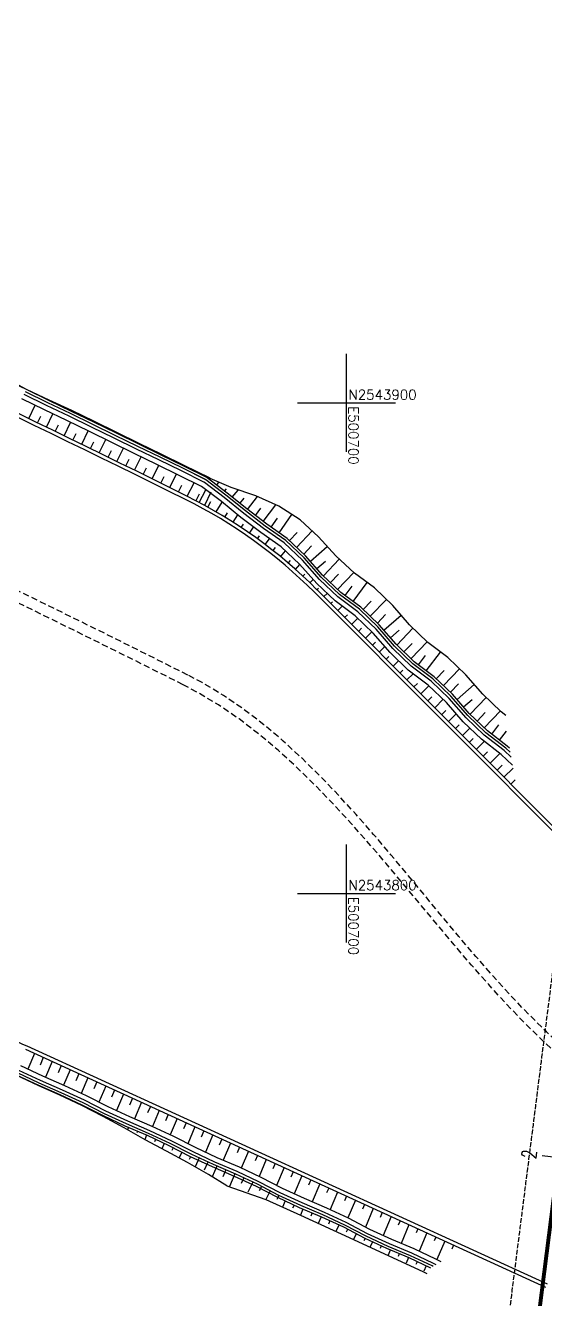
# Model space of a CAD drawing. Header units: inches. Extents: x 499362 to 502582, y 2541888 to 2545349.
# Drawn here: x 500634.5 to 500740.6, y 2543717.2 to 2543977 of the extents above; entities that cross this region are included whole.
import ezdxf
from ezdxf.enums import TextEntityAlignment as Align

# ---------------------------------------------------------------- set-up
doc = ezdxf.new("R2010")
doc.units = ezdxf.units.IN
doc.linetypes.add('DASHED', pattern=[19.05, 12.7, -6.35])
doc.linetypes.add('SuiDao_XUXIAN', pattern=[1.3, 1, -0.3])
for name, color, linetype in [('0-段落划分', 2, 'Continuous'), ('circle', 3, 'Continuous'), ('station', 6, 'Continuous'), ('zhix', 7, 'Continuous'), ('坐标网', 2, 'Continuous'), ('隧道', 6, 'Continuous')]:
    doc.layers.add(name, color=color, linetype=linetype)
doc.styles.add('GTF_XW', font='simplex1.shx', dxfattribs={"width": 0.7, "bigfont": 'hztxt.shx'})

# ---------------------------------------------------------------- blocks, each defined once
blk = doc.blocks.new('A$C3A006F90')
at = {"layer": '0-段落划分', "color": 2, "linetype": 'Continuous'}
for p, q in [((500634.69, 2543902.71), (500634.7, 2543902.74)), ((500635.04, 2543902.54), (500635.06, 2543902.57)), ((500636.84, 2543901.67), (500636.88, 2543901.75)), ((500635.17, 2543896.8), (500636.48, 2543899.52)), ((500638.65, 2543900.8), (500638.67, 2543900.85)), ((500640.45, 2543899.94), (500640.5, 2543900.04)), ((500642.25, 2543899.07), (500642.28, 2543899.13)), ((500644.05, 2543898.2), (500644.12, 2543898.34)), ((500636.97, 2543895.93), (500637.63, 2543897.29)), ((500638.77, 2543895.06), (500640.09, 2543897.78)), ((500642.37, 2543893.32), (500643.69, 2543896.04)), ((500645.85, 2543897.32), (500645.89, 2543897.4)), ((500647.65, 2543896.45), (500647.73, 2543896.62)), ((500640.57, 2543894.19), (500641.23, 2543895.55)), ((500644.17, 2543892.44), (500644.83, 2543893.8)), ((500645.97, 2543891.57), (500647.29, 2543894.29)), ((500649.45, 2543895.58), (500649.49, 2543895.66)), ((500651.24, 2543894.7), (500651.33, 2543894.88)), ((500653.04, 2543893.82), (500653.09, 2543893.91)), ((500653.4, 2543893.65), (500653.44, 2543893.74)), ((500647.76, 2543890.69), (500648.43, 2543892.05)), ((500649.56, 2543889.81), (500650.89, 2543892.53)), ((500653.15, 2543888.05), (500654.49, 2543890.78)), ((500655.2, 2543892.77), (500655.28, 2543892.95)), ((500656.99, 2543891.9), (500657.04, 2543891.99)), ((500658.79, 2543891.02), (500658.87, 2543891.19)), ((500651.36, 2543888.93), (500652.02, 2543890.29)), ((500654.95, 2543887.17), (500655.62, 2543888.54)), ((500656.74, 2543886.29), (500658.09, 2543889.03)), ((500660.59, 2543890.15), (500660.63, 2543890.23)), ((500662.39, 2543889.28), (500662.47, 2543889.43)), ((500664.19, 2543888.4), (500664.22, 2543888.47)), ((500658.54, 2543885.4), (500659.22, 2543886.78)), ((500660.33, 2543884.52), (500661.69, 2543887.28)), ((500663.92, 2543882.75), (500665.29, 2543885.52)), ((500665.98, 2543887.52), (500666.06, 2543887.66)), ((500667.78, 2543886.63), (500667.81, 2543886.71)), ((500669.57, 2543885.74), (500669.64, 2543885.89)), ((500662.12, 2543883.63), (500662.81, 2543885.02)), ((500665.71, 2543881.86), (500666.4, 2543883.25)), ((500667.5, 2543880.97), (500668.88, 2543883.74)), ((500671.36, 2543884.86), (500671.4, 2543884.93)), ((500671.73, 2543884.65), (500671.79, 2543884.76)), ((500673.54, 2543883.25), (500673.97, 2543883.83)), ((500669.29, 2543880.08), (500669.98, 2543881.46)), ((500669.94, 2543879.72), (500671.31, 2543882.3)), ((500671.08, 2543879.19), (500672.41, 2543881.86)), ((500675.13, 2543882.04), (500675.49, 2543882.51)), ((500676.69, 2543880.8), (500677.88, 2543882.25)), ((500678.25, 2543879.53), (500679.08, 2543880.56)), ((500679.8, 2543878.28), (500681.82, 2543880.92)), ((500671.7, 2543878.76), (500672.33, 2543879.9)), ((500673.43, 2543877.77), (500674.61, 2543879.79)), ((500675.15, 2543876.74), (500675.68, 2543877.62)), ((500681.39, 2543877.06), (500682.54, 2543878.57)), ((500682.98, 2543875.85), (500685.56, 2543879.23)), ((500676.85, 2543875.68), (500677.81, 2543877.19)), ((500678.52, 2543874.59), (500678.97, 2543875.26)), ((500684.6, 2543874.67), (500685.88, 2543876.5)), ((500686.23, 2543873.52), (500688.85, 2543877.25)), ((500680.17, 2543873.47), (500681.03, 2543874.7)), ((500681.81, 2543872.31), (500682.23, 2543872.89)), ((500688.34, 2543871.93), (500689.92, 2543873.6)), ((500689.8, 2543870.56), (500692.96, 2543873.92)), ((500683.41, 2543871.12), (500684.31, 2543872.3)), ((500685, 2543869.9), (500685.48, 2543870.52)), ((500686.55, 2543868.64), (500687.53, 2543869.84)), ((500691.25, 2543869.19), (500692.84, 2543870.87)), ((500692.61, 2543867.72), (500696.05, 2543870.76)), ((500688.09, 2543867.36), (500688.55, 2543867.9)), ((500693.94, 2543866.22), (500695.67, 2543867.75)), ((500695.28, 2543864.74), (500698.52, 2543868.16)), ((500689.6, 2543866.04), (500690.49, 2543867.05)), ((500691.08, 2543864.7), (500691.46, 2543865.11)), ((500696.73, 2543863.36), (500698.36, 2543865.08)), ((500698.18, 2543861.99), (500701.45, 2543865.44)), ((500692.53, 2543863.33), (500693.18, 2543864)), ((500693.96, 2543861.93), (500694.27, 2543862.23)), ((500693.96, 2543861.93), (500694.27, 2543862.23)), ((500699.72, 2543860.72), (500701.15, 2543862.64)), ((500701.33, 2543859.52), (500704.19, 2543863.39)), ((500695.37, 2543860.51), (500696.03, 2543861.17)), ((500696.78, 2543859.09), (500697.13, 2543859.44)), ((500703.39, 2543857.89), (500705.04, 2543859.61)), ((500704.84, 2543856.51), (500708.12, 2543859.95)), ((500698.2, 2543857.68), (500699.09, 2543858.57)), ((500699.61, 2543856.26), (500700.16, 2543856.81)), ((500706.28, 2543855.13), (500707.92, 2543856.84)), ((500701.02, 2543854.85), (500702.27, 2543856.09)), ((500707.63, 2543853.65), (500711.15, 2543856.7)), ((500702.43, 2543853.43), (500703.07, 2543854.07)), ((500703.85, 2543852.02), (500705.16, 2543853.33)), ((500708.94, 2543852.14), (500710.7, 2543853.66)), ((500710.26, 2543850.64), (500713.55, 2543854.05)), ((500705.26, 2543850.6), (500705.88, 2543851.22)), ((500706.67, 2543849.18), (500707.82, 2543850.33)), ((500711.71, 2543849.26), (500713.35, 2543850.96)), ((500713.15, 2543847.87), (500716.42, 2543851.28)), ((500716.27, 2543845.38), (500719.14, 2543849.2)), ((500708.08, 2543847.77), (500708.62, 2543848.3)), ((500709.5, 2543846.35), (500710.59, 2543847.45)), ((500714.67, 2543846.58), (500716.11, 2543848.49)), ((500710.91, 2543844.94), (500711.47, 2543845.5)), ((500712.32, 2543843.52), (500713.58, 2543844.78)), ((500718.3, 2543843.77), (500719.94, 2543845.48)), ((500719.75, 2543842.39), (500723.02, 2543845.81)), ((500713.74, 2543842.11), (500714.47, 2543842.83)), ((500715.15, 2543840.69), (500716.8, 2543842.33)), ((500721.19, 2543841), (500722.83, 2543842.71)), ((500722.54, 2543839.53), (500726.06, 2543842.6)), ((500716.56, 2543839.27), (500717.4, 2543840.11)), ((500717.97, 2543837.86), (500719.69, 2543839.57)), ((500723.86, 2543838.03), (500725.62, 2543839.56)), ((500725.19, 2543836.53), (500728.48, 2543839.96)), ((500719.39, 2543836.44), (500720.23, 2543837.28)), ((500720.8, 2543835.03), (500722.38, 2543836.61)), ((500726.63, 2543835.15), (500728.28, 2543836.86)), ((500728.07, 2543833.76), (500731.38, 2543837.19)), ((500722.21, 2543833.61), (500722.96, 2543834.36)), ((500723.62, 2543832.2), (500725.13, 2543833.7)), ((500729.6, 2543832.47), (500731.05, 2543834.38)), ((500725.04, 2543830.78), (500725.81, 2543831.55)), ((500726.45, 2543829.36), (500728.08, 2543830.99)), ((500731.19, 2543831.26), (500732.59, 2543833.11)), ((500727.86, 2543827.95), (500728.77, 2543828.86)), ((500729.28, 2543826.53), (500731.29, 2543828.54)), ((500730.69, 2543825.12), (500731.73, 2543826.15)), ((500732.1, 2543823.7), (500733.97, 2543825.56)), ((500733.51, 2543822.29), (500734.4, 2543823.17)), ((500636.32, 2543767.38), (500634.95, 2543764.18)), ((500638.14, 2543766.55), (500637.47, 2543764.99)), ((500639.95, 2543765.72), (500638.59, 2543762.51)), ((500641.77, 2543764.88), (500641.14, 2543763.39)), ((500643.59, 2543764.05), (500642.25, 2543760.91)), ((500645.41, 2543763.22), (500644.8, 2543761.78)), ((500647.23, 2543762.39), (500645.88, 2543759.22)), ((500649.05, 2543761.56), (500648.45, 2543760.14)), ((500650.87, 2543760.72), (500649.48, 2543757.45)), ((500652.69, 2543759.89), (500652.08, 2543758.46)), ((500654.51, 2543759.06), (500653.08, 2543755.71)), ((500656.33, 2543758.23), (500655.73, 2543756.83)), ((500658.15, 2543757.4), (500656.72, 2543754.05)), ((500659.97, 2543756.56), (500659.4, 2543755.24)), ((500661.79, 2543755.73), (500660.39, 2543752.45)), ((500651.89, 2543753.95), (500651.79, 2543753.75)), ((500653.7, 2543753.1), (500653.63, 2543752.95)), ((500663.61, 2543754.9), (500663.07, 2543753.63)), ((500665.43, 2543754.07), (500664.01, 2543750.76)), ((500667.25, 2543753.24), (500666.71, 2543751.98)), ((500655.52, 2543752.28), (500655.32, 2543751.82)), ((500657.36, 2543751.48), (500657.22, 2543751.16)), ((500659.19, 2543750.69), (500658.83, 2543749.84)), ((500669.07, 2543752.4), (500667.6, 2543748.97)), ((500670.89, 2543751.57), (500670.34, 2543750.29)), ((500672.71, 2543750.74), (500671.21, 2543747.22)), ((500661.01, 2543749.85), (500660.79, 2543749.37)), ((500662.82, 2543749), (500662.32, 2543747.93)), ((500664.62, 2543748.13), (500664.33, 2543747.57)), ((500674.52, 2543749.91), (500673.99, 2543748.66)), ((500676.34, 2543749.08), (500674.85, 2543745.58)), ((500678.16, 2543748.24), (500677.67, 2543747.08)), ((500666.4, 2543747.22), (500665.82, 2543746.07)), ((500668.18, 2543746.31), (500667.89, 2543745.73)), ((500669.91, 2543746.06), (500669.08, 2543744.28)), ((500671.72, 2543745.22), (500670.97, 2543743.59)), ((500679.98, 2543747.41), (500678.52, 2543743.99)), ((500681.8, 2543746.58), (500681.33, 2543745.47)), ((500683.62, 2543745.75), (500682.15, 2543742.29)), ((500673.55, 2543744.4), (500672.6, 2543742.2)), ((500675.38, 2543743.61), (500674.78, 2543742.2)), ((500677.22, 2543742.82), (500676.1, 2543740.21)), ((500685.44, 2543744.92), (500684.97, 2543743.81)), ((500687.26, 2543744.08), (500685.72, 2543740.47)), ((500689.08, 2543743.25), (500688.6, 2543742.12)), ((500679.04, 2543741.98), (500678.49, 2543740.82)), ((500680.85, 2543741.14), (500679.89, 2543739.08)), ((500682.65, 2543740.26), (500682.17, 2543739.34)), ((500690.9, 2543742.42), (500689.33, 2543738.74)), ((500692.72, 2543741.59), (500692.25, 2543740.5)), ((500694.54, 2543740.76), (500692.98, 2543737.11)), ((500696.36, 2543739.92), (500695.93, 2543738.93)), ((500684.42, 2543739.34), (500683.51, 2543737.58)), ((500686.2, 2543738.43), (500685.77, 2543737.59)), ((500687.47, 2543737.29), (500686.9, 2543736.05)), ((500698.18, 2543739.09), (500696.65, 2543735.52)), ((500700, 2543738.26), (500699.59, 2543737.31)), ((500701.82, 2543737.43), (500700.28, 2543733.83)), ((500689.29, 2543736.45), (500689, 2543735.84)), ((500691.11, 2543735.63), (500690.58, 2543734.38)), ((500692.95, 2543734.85), (500692.68, 2543734.2)), ((500703.64, 2543736.6), (500703.23, 2543735.64)), ((500705.45, 2543735.76), (500703.84, 2543731.98)), ((500707.27, 2543734.93), (500706.86, 2543733.95)), ((500694.79, 2543734.07), (500694.22, 2543732.72)), ((500696.61, 2543733.23), (500696.3, 2543732.57)), ((500698.42, 2543732.38), (500697.82, 2543731.09)), ((500709.09, 2543734.1), (500707.45, 2543730.25)), ((500710.91, 2543733.27), (500710.51, 2543732.33)), ((500712.73, 2543732.44), (500711.11, 2543728.64)), ((500700.21, 2543731.5), (500699.9, 2543730.9)), ((500701.99, 2543730.58), (500701.41, 2543729.46)), ((500703.76, 2543729.65), (500703.5, 2543729.14)), ((500714.55, 2543731.6), (500714.2, 2543730.77)), ((500716.37, 2543730.77), (500714.78, 2543727.05)), ((500718.19, 2543729.94), (500717.86, 2543729.15)), ((500705.28, 2543728.95), (500704.8, 2543727.92)), ((500707.09, 2543728.11), (500706.86, 2543727.6)), ((500708.92, 2543727.29), (500708.48, 2543726.25)), ((500720.01, 2543729.11), (500718.41, 2543725.35)), ((500721.83, 2543728.28), (500721.49, 2543727.47)), ((500710.76, 2543726.52), (500710.53, 2543725.97)), ((500712.61, 2543725.75), (500712.13, 2543724.6)), ((500714.42, 2543724.91), (500714.16, 2543724.35)), ((500716.24, 2543724.06), (500715.73, 2543722.97))]:
    blk.add_line(p, q, dxfattribs=at)
at = {"layer": '0-段落划分', "color": 2}
for p, q in [((500693.43, 2543861.4), (500764.21, 2543790.47)), ((500693.96, 2543861.93), (500764.74, 2543791)), ((500634.79, 2543768.9), (500740.95, 2543720.36)), ((500634.5, 2543768.21), (500740.59, 2543719.7))]:
    blk.add_line(p, q, dxfattribs=at)
at = {"layer": '0-段落划分', "color": 2, "linetype": 'Continuous', "flags": 128}
for points in [[(500634.72, 2543902.77), (500630.23, 2543905.21), (500626.19, 2543908.58), (500622.5, 2543912.69), (500618.44, 2543916.05), (500618.44, 2543916.05)], [(500634.69, 2543902.71), (500630.09, 2543904.92), (500625.5, 2543907.14), (500620.91, 2543909.36), (500616.32, 2543911.57), (500616.32, 2543911.57)], [(500652.56, 2543892.83), (500647.98, 2543895.07), (500643.39, 2543897.29), (500638.8, 2543899.51), (500634.21, 2543901.72), (500634.21, 2543901.72)], [(500652.56, 2543892.83), (500647.98, 2543895.07), (500643.39, 2543897.29), (500638.8, 2543899.51), (500634.21, 2543901.72), (500634.21, 2543901.72)], [(500652.82, 2543893.37), (500648.24, 2543895.61), (500643.65, 2543897.83), (500639.06, 2543900.05), (500634.47, 2543902.26), (500634.47, 2543902.26)], [(500652.82, 2543893.37), (500648.24, 2543895.61), (500643.65, 2543897.83), (500639.06, 2543900.05), (500634.47, 2543902.26), (500634.47, 2543902.26)], [(500653.04, 2543893.82), (500648.46, 2543896.06), (500643.87, 2543898.28), (500639.28, 2543900.5), (500634.69, 2543902.71), (500634.69, 2543902.71)], [(500653.13, 2543894), (500648.55, 2543896.23), (500643.94, 2543898.43), (500639.33, 2543900.59), (500634.72, 2543902.77), (500634.72, 2543902.77)], [(500652.12, 2543891.93), (500647.54, 2543894.17), (500642.96, 2543896.39), (500638.37, 2543898.61), (500633.78, 2543900.82), (500633.78, 2543900.82)], [(500671.14, 2543884.41), (500666.57, 2543886.67), (500661.99, 2543888.92), (500657.41, 2543891.14), (500652.82, 2543893.37), (500652.82, 2543893.37)], [(500670.43, 2543882.98), (500665.86, 2543885.24), (500661.28, 2543887.48), (500656.7, 2543889.71), (500652.12, 2543891.93), (500652.12, 2543891.93)], [(500670.87, 2543883.87), (500666.3, 2543886.13), (500661.73, 2543888.38), (500657.14, 2543890.6), (500652.56, 2543892.83), (500652.56, 2543892.83)], [(500686.68, 2543870.64), (500682.51, 2543873.57), (500678.46, 2543876.67), (500674.49, 2543879.89), (500670.43, 2543882.98), (500670.43, 2543882.98)], [(500705.69, 2543862.28), (500701.59, 2543865.31), (500697.81, 2543868.82), (500694.29, 2543872.69), (500690.5, 2543876.19), (500690.5, 2543876.19)], [(500702.93, 2543858.33), (500698.84, 2543861.37), (500695.1, 2543864.91), (500691.62, 2543868.84), (500687.87, 2543872.37), (500687.87, 2543872.37)], [(500701.73, 2543856.61), (500697.64, 2543859.64), (500693.9, 2543863.18), (500690.43, 2543867.11), (500686.68, 2543870.64), (500686.68, 2543870.64)], [(500702.3, 2543857.43), (500698.21, 2543860.46), (500694.47, 2543864), (500691, 2543867.93), (500687.24, 2543871.46), (500687.24, 2543871.46)], [(500702.3, 2543857.43), (500698.21, 2543860.46), (500694.47, 2543864), (500691, 2543867.93), (500687.24, 2543871.46), (500687.24, 2543871.46)], [(500702.65, 2543857.92), (500698.56, 2543860.96), (500694.81, 2543864.5), (500691.34, 2543868.43), (500687.58, 2543871.96), (500687.58, 2543871.96)], [(500702.65, 2543857.92), (500698.56, 2543860.96), (500694.81, 2543864.5), (500691.34, 2543868.43), (500687.58, 2543871.96), (500687.58, 2543871.96)], [(500720.63, 2543848.08), (500716.56, 2543851.15), (500712.85, 2543854.73), (500709.42, 2543858.71), (500705.69, 2543862.28), (500705.69, 2543862.28)], [(500717.24, 2543843.28), (500713.17, 2543846.34), (500709.46, 2543849.91), (500706.03, 2543853.87), (500702.3, 2543857.43), (500702.3, 2543857.43)], [(500717.24, 2543843.28), (500713.17, 2543846.34), (500709.46, 2543849.91), (500706.03, 2543853.87), (500702.3, 2543857.43), (500702.3, 2543857.43)], [(500717.58, 2543843.77), (500713.52, 2543846.83), (500709.81, 2543850.4), (500706.37, 2543854.36), (500702.65, 2543857.92), (500702.65, 2543857.92)], [(500717.58, 2543843.77), (500713.52, 2543846.83), (500709.81, 2543850.4), (500706.37, 2543854.36), (500702.65, 2543857.92), (500702.65, 2543857.92)], [(500717.87, 2543844.18), (500713.8, 2543847.24), (500710.09, 2543850.81), (500706.66, 2543854.77), (500702.93, 2543858.33), (500702.93, 2543858.33)], [(500716.66, 2543842.47), (500712.59, 2543845.52), (500708.89, 2543849.09), (500705.45, 2543853.05), (500701.73, 2543856.61), (500701.73, 2543856.61)], [(500732.52, 2543836.29), (500731.53, 2543837.04), (500727.82, 2543840.6), (500724.36, 2543844.53), (500720.63, 2543848.08), (500720.63, 2543848.08)], [(500732.49, 2543829.64), (500728.44, 2543832.72), (500724.74, 2543836.28), (500721.3, 2543840.22), (500717.58, 2543843.77), (500717.58, 2543843.77)], [(500732.49, 2543829.64), (500728.44, 2543832.72), (500724.74, 2543836.28), (500721.3, 2543840.22), (500717.58, 2543843.77), (500717.58, 2543843.77)], [(500732.78, 2543830.05), (500728.73, 2543833.13), (500725.03, 2543836.69), (500721.59, 2543840.63), (500717.87, 2543844.18), (500717.87, 2543844.18)], [(500731.56, 2543828.34), (500727.51, 2543831.42), (500723.81, 2543834.98), (500720.37, 2543838.91), (500716.66, 2543842.47), (500716.66, 2543842.47)], [(500732.14, 2543829.15), (500728.09, 2543832.23), (500724.39, 2543835.79), (500720.95, 2543839.73), (500717.24, 2543843.28), (500717.24, 2543843.28)], [(500732.14, 2543829.15), (500728.09, 2543832.23), (500724.39, 2543835.79), (500720.95, 2543839.73), (500717.24, 2543843.28), (500717.24, 2543843.28)], [(500733.86, 2543826.14), (500731.56, 2543828.34), (500731.56, 2543828.34)], [(500733.86, 2543826.14), (500731.56, 2543828.34), (500731.56, 2543828.34)], [(500733.56, 2543827.8), (500732.14, 2543829.15), (500732.14, 2543829.15)], [(500733.56, 2543827.8), (500732.14, 2543829.15), (500732.14, 2543829.15)], [(500733.38, 2543828.79), (500732.49, 2543829.64), (500732.49, 2543829.64)], [(500733.38, 2543828.79), (500732.49, 2543829.64), (500732.49, 2543829.64)], [(500733.23, 2543829.62), (500732.78, 2543830.05), (500732.78, 2543830.05)], [(500650.63, 2543755.08), (500646.26, 2543757.28), (500641.81, 2543759.36), (500637.31, 2543761.33), (500632.86, 2543763.39), (500632.86, 2543763.39)], [(500650.63, 2543755.08), (500646.26, 2543757.28), (500641.81, 2543759.36), (500637.31, 2543761.33), (500632.86, 2543763.39), (500632.86, 2543763.39)], [(500650.91, 2543755.61), (500646.53, 2543757.81), (500642.08, 2543759.89), (500637.58, 2543761.86), (500633.13, 2543763.92), (500633.13, 2543763.92)], [(500650.91, 2543755.61), (500646.53, 2543757.81), (500642.08, 2543759.89), (500637.58, 2543761.86), (500633.13, 2543763.92), (500633.13, 2543763.92)], [(500651.37, 2543756.5), (500646.98, 2543758.7), (500642.54, 2543760.78), (500638.04, 2543762.76), (500633.58, 2543764.82), (500633.58, 2543764.82)], [(500650.35, 2543754.53), (500645.98, 2543756.73), (500641.54, 2543758.83), (500637.06, 2543760.83), (500632.62, 2543762.91), (500632.62, 2543762.91)], [(500650.41, 2543754.63), (500646.03, 2543756.83), (500641.58, 2543758.91), (500637.09, 2543760.88), (500632.64, 2543762.94), (500632.64, 2543762.94)], [(500668.69, 2543747.29), (500664.32, 2543749.51), (500659.87, 2543751.59), (500655.36, 2543753.55), (500650.91, 2543755.61), (500650.91, 2543755.61)], [(500668.69, 2543747.29), (500664.32, 2543749.51), (500659.87, 2543751.59), (500655.36, 2543753.55), (500650.91, 2543755.61), (500650.91, 2543755.61)], [(500669.15, 2543748.17), (500664.78, 2543750.4), (500660.33, 2543752.48), (500655.82, 2543754.44), (500651.37, 2543756.5), (500651.37, 2543756.5)], [(500667.58, 2543745.15), (500663.24, 2543747.43), (500658.94, 2543749.78), (500654.66, 2543752.19), (500650.35, 2543754.53), (500650.35, 2543754.53)], [(500668.18, 2543746.31), (500663.81, 2543748.54), (500659.37, 2543750.61), (500654.86, 2543752.57), (500650.41, 2543754.63), (500650.41, 2543754.63)], [(500668.41, 2543746.75), (500664.04, 2543748.98), (500659.6, 2543751.06), (500655.09, 2543753.01), (500650.63, 2543755.08), (500650.63, 2543755.08)], [(500668.41, 2543746.75), (500664.04, 2543748.98), (500659.6, 2543751.06), (500655.09, 2543753.01), (500650.63, 2543755.08), (500650.63, 2543755.08)], [(500686.95, 2543739.84), (500682.59, 2543742.09), (500678.13, 2543744.17), (500673.61, 2543746.11), (500669.15, 2543748.17), (500669.15, 2543748.17)], [(500675.55, 2543740.37), (500671.82, 2543742.69), (500667.58, 2543745.15), (500667.58, 2543745.15)], [(500685.97, 2543737.98), (500681.61, 2543740.23), (500677.16, 2543742.31), (500672.64, 2543744.25), (500668.18, 2543746.31), (500668.18, 2543746.31)], [(500686.2, 2543738.43), (500681.84, 2543740.68), (500677.39, 2543742.75), (500672.87, 2543744.69), (500668.41, 2543746.75), (500668.41, 2543746.75)], [(500686.2, 2543738.43), (500681.84, 2543740.68), (500677.39, 2543742.75), (500672.87, 2543744.69), (500668.41, 2543746.75), (500668.41, 2543746.75)], [(500686.48, 2543738.96), (500682.12, 2543741.21), (500677.67, 2543743.28), (500673.15, 2543745.22), (500668.69, 2543747.29), (500668.69, 2543747.29)], [(500686.48, 2543738.96), (500682.12, 2543741.21), (500677.67, 2543743.28), (500673.15, 2543745.22), (500668.69, 2543747.29), (500668.69, 2543747.29)], [(500675.55, 2543740.37), (500683.51, 2543737.58), (500690.58, 2543734.38), (500701.41, 2543729.46), (500715.66, 2543722.82), (500716.34, 2543722.53)], [(500703.76, 2543729.65), (500699.41, 2543731.92), (500694.96, 2543734), (500690.42, 2543735.92), (500685.97, 2543737.98), (500685.97, 2543737.98)], [(500704, 2543730.09), (500699.65, 2543732.36), (500695.19, 2543734.44), (500690.66, 2543736.36), (500686.2, 2543738.43), (500686.2, 2543738.43)], [(500704, 2543730.09), (500699.65, 2543732.36), (500695.19, 2543734.44), (500690.66, 2543736.36), (500686.2, 2543738.43), (500686.2, 2543738.43)], [(500704.28, 2543730.62), (500699.93, 2543732.89), (500695.48, 2543734.97), (500690.94, 2543736.89), (500686.48, 2543738.96), (500686.48, 2543738.96)], [(500704.28, 2543730.62), (500699.93, 2543732.89), (500695.48, 2543734.97), (500690.94, 2543736.89), (500686.48, 2543738.96), (500686.48, 2543738.96)], [(500704.75, 2543731.5), (500700.4, 2543733.77), (500695.95, 2543735.85), (500691.41, 2543737.78), (500686.95, 2543739.84), (500686.95, 2543739.84)], [(500717.19, 2543723.62), (500712.77, 2543725.68), (500708.22, 2543727.59), (500703.76, 2543729.65), (500703.76, 2543729.65)], [(500717.69, 2543723.92), (500717.46, 2543724.04), (500713.01, 2543726.12), (500708.46, 2543728.03), (500704, 2543730.09), (500704, 2543730.09)], [(500717.69, 2543723.92), (500717.46, 2543724.04), (500713.01, 2543726.12), (500708.46, 2543728.03), (500704, 2543730.09), (500704, 2543730.09)], [(500718.29, 2543724.28), (500717.75, 2543724.57), (500713.29, 2543726.65), (500708.74, 2543728.55), (500704.28, 2543730.62), (500704.28, 2543730.62)], [(500718.29, 2543724.28), (500717.75, 2543724.57), (500713.29, 2543726.65), (500708.74, 2543728.55), (500704.28, 2543730.62), (500704.28, 2543730.62)], [(500719.29, 2543724.88), (500718.23, 2543725.45), (500713.77, 2543727.53), (500709.22, 2543729.43), (500704.75, 2543731.5), (500704.75, 2543731.5)]]:
    blk.add_lwpolyline(points, dxfattribs=at)
for points in [[(500687.58, 2543871.96), (500683.41, 2543874.89), (500679.36, 2543877.99), (500675.39, 2543881.21), (500671.31, 2543884.31, 0.047341), (500671.21, 2543884.37), (500666.57, 2543886.67), (500661.99, 2543888.92), (500657.41, 2543891.14), (500652.82, 2543893.37), (500652.82, 2543893.37)], [(500687.87, 2543872.37), (500683.7, 2543875.3), (500679.64, 2543878.4), (500675.67, 2543881.63), (500671.57, 2543884.74, 0.047339), (500671.47, 2543884.8), (500666.79, 2543887.12), (500662.21, 2543889.36), (500657.63, 2543891.59), (500653.04, 2543893.82), (500653.04, 2543893.82)], [(500690.5, 2543876.19), (500686.2, 2543878.94), (500681.47, 2543881.07), (500676.43, 2543882.73), (500672.2, 2543884.62, -0.009833), (500672.18, 2543884.63), (500666.86, 2543887.27), (500662.29, 2543889.52), (500657.71, 2543891.76), (500653.13, 2543894), (500653.13, 2543894)], [(500687.24, 2543871.46), (500683.08, 2543874.39), (500679.02, 2543877.49), (500675.05, 2543880.72), (500670.99, 2543883.8, 0.047344), (500670.9, 2543883.86), (500666.3, 2543886.13), (500661.73, 2543888.38), (500657.14, 2543890.6), (500652.56, 2543892.83), (500652.56, 2543892.83)]]:
    blk.add_lwpolyline(points, format="xyb", dxfattribs=at)
at = {"layer": '0-段落划分', "color": 2, "linetype": 'DASHED', "lineweight": -3, "ltscale": 0.1, "flags": 128}
for points in [[(500760.93, 2543756.55), (500756.65, 2543759.11), (500752.5, 2543761.92), (500748.49, 2543764.98), (500744.6, 2543768.26), (500740.81, 2543771.74), (500737.1, 2543775.39), (500733.47, 2543779.18), (500729.91, 2543783.1), (500726.39, 2543787.12), (500722.9, 2543791.22), (500719.43, 2543795.37), (500715.98, 2543799.55), (500712.51, 2543803.73), (500709.03, 2543807.89), (500705.52, 2543812.01), (500701.97, 2543816.06), (500698.35, 2543820.01), (500694.68, 2543823.85), (500690.92, 2543827.54), (500687.07, 2543831.06), (500683.12, 2543834.4), (500679.05, 2543837.51), (500674.86, 2543840.38), (500670.52, 2543842.98), (500667.63, 2543844.52)], [(500760.04, 2543754.94), (500755.75, 2543757.48), (500751.61, 2543760.3), (500747.6, 2543763.35), (500743.7, 2543766.62), (500739.91, 2543770.08), (500736.2, 2543773.71), (500732.57, 2543777.49), (500728.99, 2543781.4), (500725.47, 2543785.4), (500721.97, 2543789.48), (500718.5, 2543793.61), (500715.03, 2543797.76), (500711.56, 2543801.93), (500708.08, 2543806.07), (500704.56, 2543810.17), (500701, 2543814.19), (500697.38, 2543818.13), (500693.7, 2543821.95), (500689.93, 2543825.62), (500686.08, 2543829.14), (500682.13, 2543832.45), (500678.06, 2543835.56), (500673.86, 2543838.42), (500669.53, 2543841.02), (500666.64, 2543842.55)]]:
    blk.add_lwpolyline(points, dxfattribs=at)
at = {"layer": '0-段落划分', "color": 2}
for centre, radius, start, end in [((499218.53, 2540962.97), 3257.2, 63.59377, 65.74053), ((499218.53, 2540962.97), 3257.95, 63.59377, 65.74053), ((500622.64, 2543790.76), 100, 44.9398, 63.5938), ((500622.64, 2543790.76), 100.75, 44.9398, 63.5938), ((500693.66, 2543906.87), 150, 243.3854, 246.8904)]:
    blk.add_arc(centre, radius, start, end, dxfattribs=at)
at = {"layer": '0-段落划分', "color": 2, "linetype": 'DASHED', "lineweight": -3, "ltscale": 0.1}
for radius in [3225.4, 3223.2]:
    blk.add_arc((499218.53, 2540962.97), radius, 63.30267, 65.98841, dxfattribs=at)

msp = doc.modelspace()

# ---------------------------------------------------------------- linework, layer by layer
at = {"layer": 'circle', "flags": 128}
msp.add_lwpolyline([(501098.74, 2542642), (501070.02, 2543056.24), (500722.15, 2543579.97), (500789.69, 2544110.56), (500796.25, 2544564.61), (500780.14, 2544704.36), (500785.15, 2545040.06)], dxfattribs=at)
at = {"layer": 'station'}
msp.add_line((500743.29, 2543746.05), (500739.89, 2543746.48), dxfattribs=at)
at = {"layer": 'zhix', "const_width": 0.8, "flags": 128}
msp.add_lwpolyline([(500738.36, 2543707.31), (500779.06, 2544027.01, 0.028053)], format="xyb", dxfattribs=at)
at = {"layer": '坐标网'}
for p, q in [((500700, 2543890), (500700, 2543910)), ((500690, 2543900), (500710, 2543900)), ((500700, 2543790), (500700, 2543810)), ((500690, 2543800), (500710, 2543800))]:
    msp.add_line(p, q, dxfattribs=at)
at = {"layer": '隧道', "linetype": 'SuiDao_XUXIAN', "flags": 128}
msp.add_lwpolyline([(500748.88, 2543536.15), (500744.37, 2543547.61), (500744, 2543548.56), (500743.63, 2543549.52), (500743.27, 2543550.48), (500742.91, 2543551.44), (500742.55, 2543552.4), (500742.2, 2543553.36), (500741.85, 2543554.32), (500741.51, 2543555.29), (500741.16, 2543556.25), (500740.83, 2543557.22), (500740.49, 2543558.19), (500740.17, 2543559.16), (500739.84, 2543560.13), (500739.52, 2543561.1), (500739.2, 2543562.07), (500738.89, 2543563.05), (500738.58, 2543564.02), (500738.27, 2543565), (500737.97, 2543565.98), (500737.67, 2543566.96), (500737.38, 2543567.94), (500737.09, 2543568.92), (500736.8, 2543569.91), (500736.52, 2543570.89), (500736.24, 2543571.87), (500735.97, 2543572.86), (500735.7, 2543573.85), (500735.43, 2543574.84), (500735.17, 2543575.83), (500734.91, 2543576.82), (500734.66, 2543577.81), (500734.41, 2543578.8), (500734.16, 2543579.8), (500733.92, 2543580.79), (500733.68, 2543581.79), (500733.44, 2543582.78), (500733.21, 2543583.78), (500732.99, 2543584.78), (500732.76, 2543585.78), (500732.54, 2543586.78), (500732.33, 2543587.78), (500732.12, 2543588.78), (500731.91, 2543589.79), (500731.71, 2543590.79), (500731.51, 2543591.8), (500731.32, 2543592.8), (500731.13, 2543593.81), (500730.94, 2543594.81), (500730.76, 2543595.82), (500730.58, 2543596.83), (500730.4, 2543597.84), (500730.23, 2543598.85), (500730.07, 2543599.86), (500729.91, 2543600.87), (500729.75, 2543601.88), (500729.59, 2543602.89), (500729.44, 2543603.91), (500729.3, 2543604.92), (500729.15, 2543605.93), (500729.02, 2543606.95), (500728.88, 2543607.96), (500728.75, 2543608.98), (500728.63, 2543610), (500728.51, 2543611.01), (500728.39, 2543612.03), (500728.27, 2543613.05), (500728.16, 2543614.07), (500728.06, 2543615.08), (500727.96, 2543616.1), (500727.86, 2543617.12), (500727.77, 2543618.14), (500727.68, 2543619.16), (500727.59, 2543620.18), (500727.51, 2543621.2), (500727.43, 2543622.23), (500727.36, 2543623.25), (500727.29, 2543624.27), (500727.23, 2543625.29), (500727.17, 2543626.31), (500727.11, 2543627.33), (500727.06, 2543628.36), (500727.01, 2543629.38), (500726.97, 2543630.4), (500726.93, 2543631.43), (500726.89, 2543632.45), (500726.86, 2543633.47), (500726.83, 2543634.5), (500726.81, 2543635.52), (500726.79, 2543636.54), (500726.77, 2543637.57), (500726.76, 2543638.59), (500726.75, 2543639.62), (500726.75, 2543640.64), (500726.75, 2543641.66), (500726.75, 2543642.68), (500726.76, 2543643.71), (500726.77, 2543644.73), (500726.79, 2543645.75), (500726.81, 2543646.77), (500726.83, 2543647.79), (500726.86, 2543648.81), (500726.89, 2543649.83), (500726.92, 2543650.85), (500726.96, 2543651.87), (500727, 2543652.89), (500727.04, 2543653.9), (500727.08, 2543654.92), (500727.13, 2543655.94), (500727.19, 2543656.95), (500727.24, 2543657.97), (500727.3, 2543658.99), (500727.36, 2543660), (500727.42, 2543661.01), (500727.49, 2543662.03), (500727.56, 2543663.04), (500727.63, 2543664.05), (500727.7, 2543665.07), (500727.78, 2543666.08), (500727.86, 2543667.09), (500727.94, 2543668.1), (500728.02, 2543669.11), (500728.11, 2543670.12), (500728.19, 2543671.13), (500728.28, 2543672.14), (500728.37, 2543673.15), (500728.47, 2543674.15), (500728.56, 2543675.16), (500728.66, 2543676.17), (500728.76, 2543677.17), (500728.86, 2543678.18), (500728.96, 2543679.18), (500729.07, 2543680.19), (500729.17, 2543681.19), (500729.28, 2543682.19), (500729.39, 2543683.2), (500729.5, 2543684.2), (500729.61, 2543685.2), (500729.73, 2543686.2), (500729.84, 2543687.2), (500729.95, 2543688.2), (500730.07, 2543689.2), (500730.19, 2543690.2), (500730.31, 2543691.2), (500730.43, 2543692.2), (500730.55, 2543693.2), (500730.67, 2543694.2), (500730.79, 2543695.19), (500730.91, 2543696.19), (500731.03, 2543697.19), (500731.16, 2543698.18), (500731.28, 2543699.18), (500731.41, 2543700.17), (500731.53, 2543701.17), (500731.66, 2543702.16), (500731.78, 2543703.16), (500731.91, 2543704.15), (500732.03, 2543705.14), (500732.16, 2543706.14), (500732.29, 2543707.13), (500732.41, 2543708.12), (500732.54, 2543709.11), (500732.67, 2543710.1), (500732.79, 2543711.1), (500732.92, 2543712.09), (500733.04, 2543713.08), (500733.17, 2543714.07), (500733.3, 2543715.06), (500733.42, 2543716.06), (500733.55, 2543717.05), (500733.68, 2543718.04), (500733.8, 2543719.03), (500733.93, 2543720.02), (500734.06, 2543721.02), (500734.18, 2543722.01), (500734.31, 2543723), (500734.43, 2543723.99), (500734.56, 2543724.98), (500734.69, 2543725.98), (500734.81, 2543726.97), (500734.94, 2543727.96), (500735.07, 2543728.95), (500735.19, 2543729.94), (500735.32, 2543730.94), (500735.44, 2543731.93), (500735.57, 2543732.92), (500735.7, 2543733.91), (500735.82, 2543734.9), (500735.95, 2543735.9), (500736.08, 2543736.89), (500736.2, 2543737.88), (500736.33, 2543738.87), (500736.45, 2543739.86), (500736.58, 2543740.86), (500736.71, 2543741.85), (500736.83, 2543742.84), (500736.96, 2543743.83), (500737.09, 2543744.82), (500737.21, 2543745.82), (500737.34, 2543746.81), (500737.46, 2543747.8), (500737.59, 2543748.79), (500737.72, 2543749.78), (500737.84, 2543750.78), (500737.97, 2543751.77), (500738.1, 2543752.76), (500738.22, 2543753.75), (500738.35, 2543754.74), (500738.48, 2543755.74), (500738.6, 2543756.73), (500738.73, 2543757.72), (500738.85, 2543758.71), (500738.98, 2543759.7), (500739.11, 2543760.7), (500739.23, 2543761.69), (500739.36, 2543762.68), (500739.49, 2543763.67), (500739.61, 2543764.66), (500739.74, 2543765.66), (500739.86, 2543766.65), (500739.99, 2543767.64), (500740.12, 2543768.63), (500740.24, 2543769.62), (500740.37, 2543770.62), (500740.5, 2543771.61), (500740.62, 2543772.6), (500740.75, 2543773.59), (500740.87, 2543774.58), (500741, 2543775.58), (500741.13, 2543776.57), (500741.25, 2543777.56), (500741.38, 2543778.55), (500741.51, 2543779.54), (500741.63, 2543780.54), (500741.76, 2543781.53), (500741.88, 2543782.52), (500742.01, 2543783.51), (500742.14, 2543784.5), (500742.26, 2543785.5), (500742.39, 2543786.49), (500742.52, 2543787.48), (500742.64, 2543788.47), (500742.77, 2543789.46), (500742.9, 2543790.46), (500743.02, 2543791.45), (500743.15, 2543792.44), (500743.27, 2543793.43), (500743.4, 2543794.42), (500743.53, 2543795.42), (500743.65, 2543796.41), (500743.78, 2543797.4), (500743.91, 2543798.39), (500744.03, 2543799.38), (500744.16, 2543800.38), (500744.28, 2543801.37), (500744.41, 2543802.36), (500744.54, 2543803.35), (500744.66, 2543804.34), (500744.79, 2543805.34), (500744.92, 2543806.33), (500745.04, 2543807.32), (500745.17, 2543808.31), (500745.29, 2543809.3), (500745.42, 2543810.3), (500745.55, 2543811.29), (500745.67, 2543812.28), (500745.8, 2543813.27), (500745.93, 2543814.26), (500746.05, 2543815.26), (500746.18, 2543816.25), (500746.31, 2543817.24), (500746.43, 2543818.23), (500746.56, 2543819.22), (500746.68, 2543820.22), (500746.81, 2543821.21), (500746.94, 2543822.2), (500747.06, 2543823.19), (500747.19, 2543824.18), (500747.32, 2543825.18), (500747.44, 2543826.17), (500747.57, 2543827.16), (500747.69, 2543828.15), (500747.82, 2543829.14), (500747.95, 2543830.14), (500748.07, 2543831.13), (500748.2, 2543832.12), (500748.33, 2543833.11), (500748.45, 2543834.1), (500748.58, 2543835.1), (500748.7, 2543836.09), (500748.83, 2543837.08), (500748.96, 2543838.07), (500749.08, 2543839.06), (500749.21, 2543840.06), (500749.34, 2543841.05), (500749.46, 2543842.04), (500749.59, 2543843.03), (500749.71, 2543844.02), (500749.84, 2543845.02), (500749.97, 2543846.01), (500750.09, 2543847), (500750.22, 2543847.99), (500750.35, 2543848.98), (500750.47, 2543849.98), (500750.6, 2543850.97), (500750.73, 2543851.96), (500750.85, 2543852.95), (500750.98, 2543853.94), (500751.1, 2543854.94), (500751.23, 2543855.93), (500751.36, 2543856.92), (500751.48, 2543857.91), (500751.61, 2543858.9), (500751.74, 2543859.9), (500751.86, 2543860.89), (500751.99, 2543861.88), (500752.11, 2543862.87), (500752.24, 2543863.86), (500752.37, 2543864.86), (500752.49, 2543865.85), (500752.62, 2543866.84), (500752.75, 2543867.83), (500752.87, 2543868.82), (500753, 2543869.82), (500753.12, 2543870.81), (500753.25, 2543871.8), (500753.38, 2543872.79), (500753.5, 2543873.78), (500753.63, 2543874.78), (500753.76, 2543875.77), (500753.88, 2543876.76), (500754.01, 2543877.75), (500754.13, 2543878.74), (500754.26, 2543879.74), (500754.39, 2543880.73), (500754.51, 2543881.72), (500754.64, 2543882.71), (500754.77, 2543883.7), (500754.89, 2543884.7), (500755.02, 2543885.69), (500755.15, 2543886.68), (500755.27, 2543887.67), (500755.4, 2543888.66), (500755.52, 2543889.66), (500755.65, 2543890.65), (500755.78, 2543891.64), (500755.9, 2543892.63), (500756.03, 2543893.62), (500756.16, 2543894.62), (500756.28, 2543895.61), (500756.41, 2543896.6), (500756.53, 2543897.59), (500756.66, 2543898.58), (500756.79, 2543899.58), (500756.91, 2543900.57), (500757.04, 2543901.56), (500757.17, 2543902.55), (500757.29, 2543903.54), (500757.42, 2543904.54), (500757.54, 2543905.53), (500757.67, 2543906.52), (500757.8, 2543907.51), (500757.92, 2543908.5), (500758.05, 2543909.5), (500758.18, 2543910.49), (500758.3, 2543911.48), (500758.43, 2543912.47), (500758.55, 2543913.46), (500758.68, 2543914.46), (500758.81, 2543915.45), (500758.93, 2543916.44), (500759.06, 2543917.43), (500759.19, 2543918.42), (500759.31, 2543919.42), (500759.44, 2543920.41), (500759.57, 2543921.4), (500759.69, 2543922.39), (500759.82, 2543923.38), (500759.94, 2543924.38), (500760.07, 2543925.37), (500760.2, 2543926.36), (500760.32, 2543927.35), (500760.45, 2543928.34), (500760.58, 2543929.34), (500760.7, 2543930.33), (500760.83, 2543931.32), (500760.95, 2543932.31), (500761.08, 2543933.3), (500761.21, 2543934.3), (500761.33, 2543935.29), (500761.46, 2543936.28), (500761.59, 2543937.27), (500761.71, 2543938.26), (500761.84, 2543939.25), (500761.96, 2543940.25), (500762.09, 2543941.24), (500762.22, 2543942.23), (500762.34, 2543943.22), (500762.47, 2543944.21), (500762.6, 2543945.21), (500762.72, 2543946.2), (500762.85, 2543947.19), (500762.98, 2543948.18), (500763.1, 2543949.17), (500763.23, 2543950.17), (500763.35, 2543951.16), (500763.48, 2543952.15), (500763.61, 2543953.14), (500763.73, 2543954.13), (500763.86, 2543955.13), (500763.99, 2543956.12), (500764.11, 2543957.11), (500764.24, 2543958.1), (500764.36, 2543959.09), (500764.49, 2543960.09), (500764.62, 2543961.08), (500764.74, 2543962.07), (500764.87, 2543963.06), (500765, 2543964.05), (500765.12, 2543965.05), (500765.25, 2543966.04), (500765.37, 2543967.03), (500765.5, 2543968.02), (500765.63, 2543969.01), (500765.75, 2543970.01), (500765.88, 2543971), (500766.01, 2543971.99), (500766.13, 2543972.98), (500766.26, 2543973.97), (500766.38, 2543974.97), (500766.51, 2543975.96), (500766.64, 2543976.95), (500766.76, 2543977.94), (500766.89, 2543978.93), (500767.02, 2543979.93), (500767.14, 2543980.92), (500767.27, 2543981.91), (500767.4, 2543982.9), (500767.52, 2543983.89), (500767.65, 2543984.89), (500767.77, 2543985.88), (500767.9, 2543986.87), (500768.03, 2543987.86), (500768.15, 2543988.85), (500768.28, 2543989.85), (500768.41, 2543990.84), (500768.53, 2543991.83), (500768.66, 2543992.82), (500768.78, 2543993.81), (500768.91, 2543994.81)], dxfattribs=at)

# ---------------------------------------------------------------- block references
at = {"layer": '0-段落划分'}
msp.add_blockref('A$C3A006F90', (0, 0), dxfattribs=at)

# ---------------------------------------------------------------- texts
at = {"layer": 'station', "style": 'GTF_XW', "width": 0.7}
msp.add_text('2', height=3, rotation=82.7449, dxfattribs=at).set_placement((500738.76, 2543746.63), align=Align.CENTER)
at = {"layer": '坐标网', "style": 'GTF_XW'}
for s, p in [('N2543900', (500700.4, 2543900.67)), ('N2543800', (500700.4, 2543800.67))]:
    msp.add_text(s, height=2, dxfattribs=at).set_placement(p)
for p in [(500700.4, 2543899.33), (500700.4, 2543799.33)]:
    msp.add_text('E500700', height=2, rotation=270, dxfattribs=at).set_placement(p)

doc.saveas('drawing.dxf')
